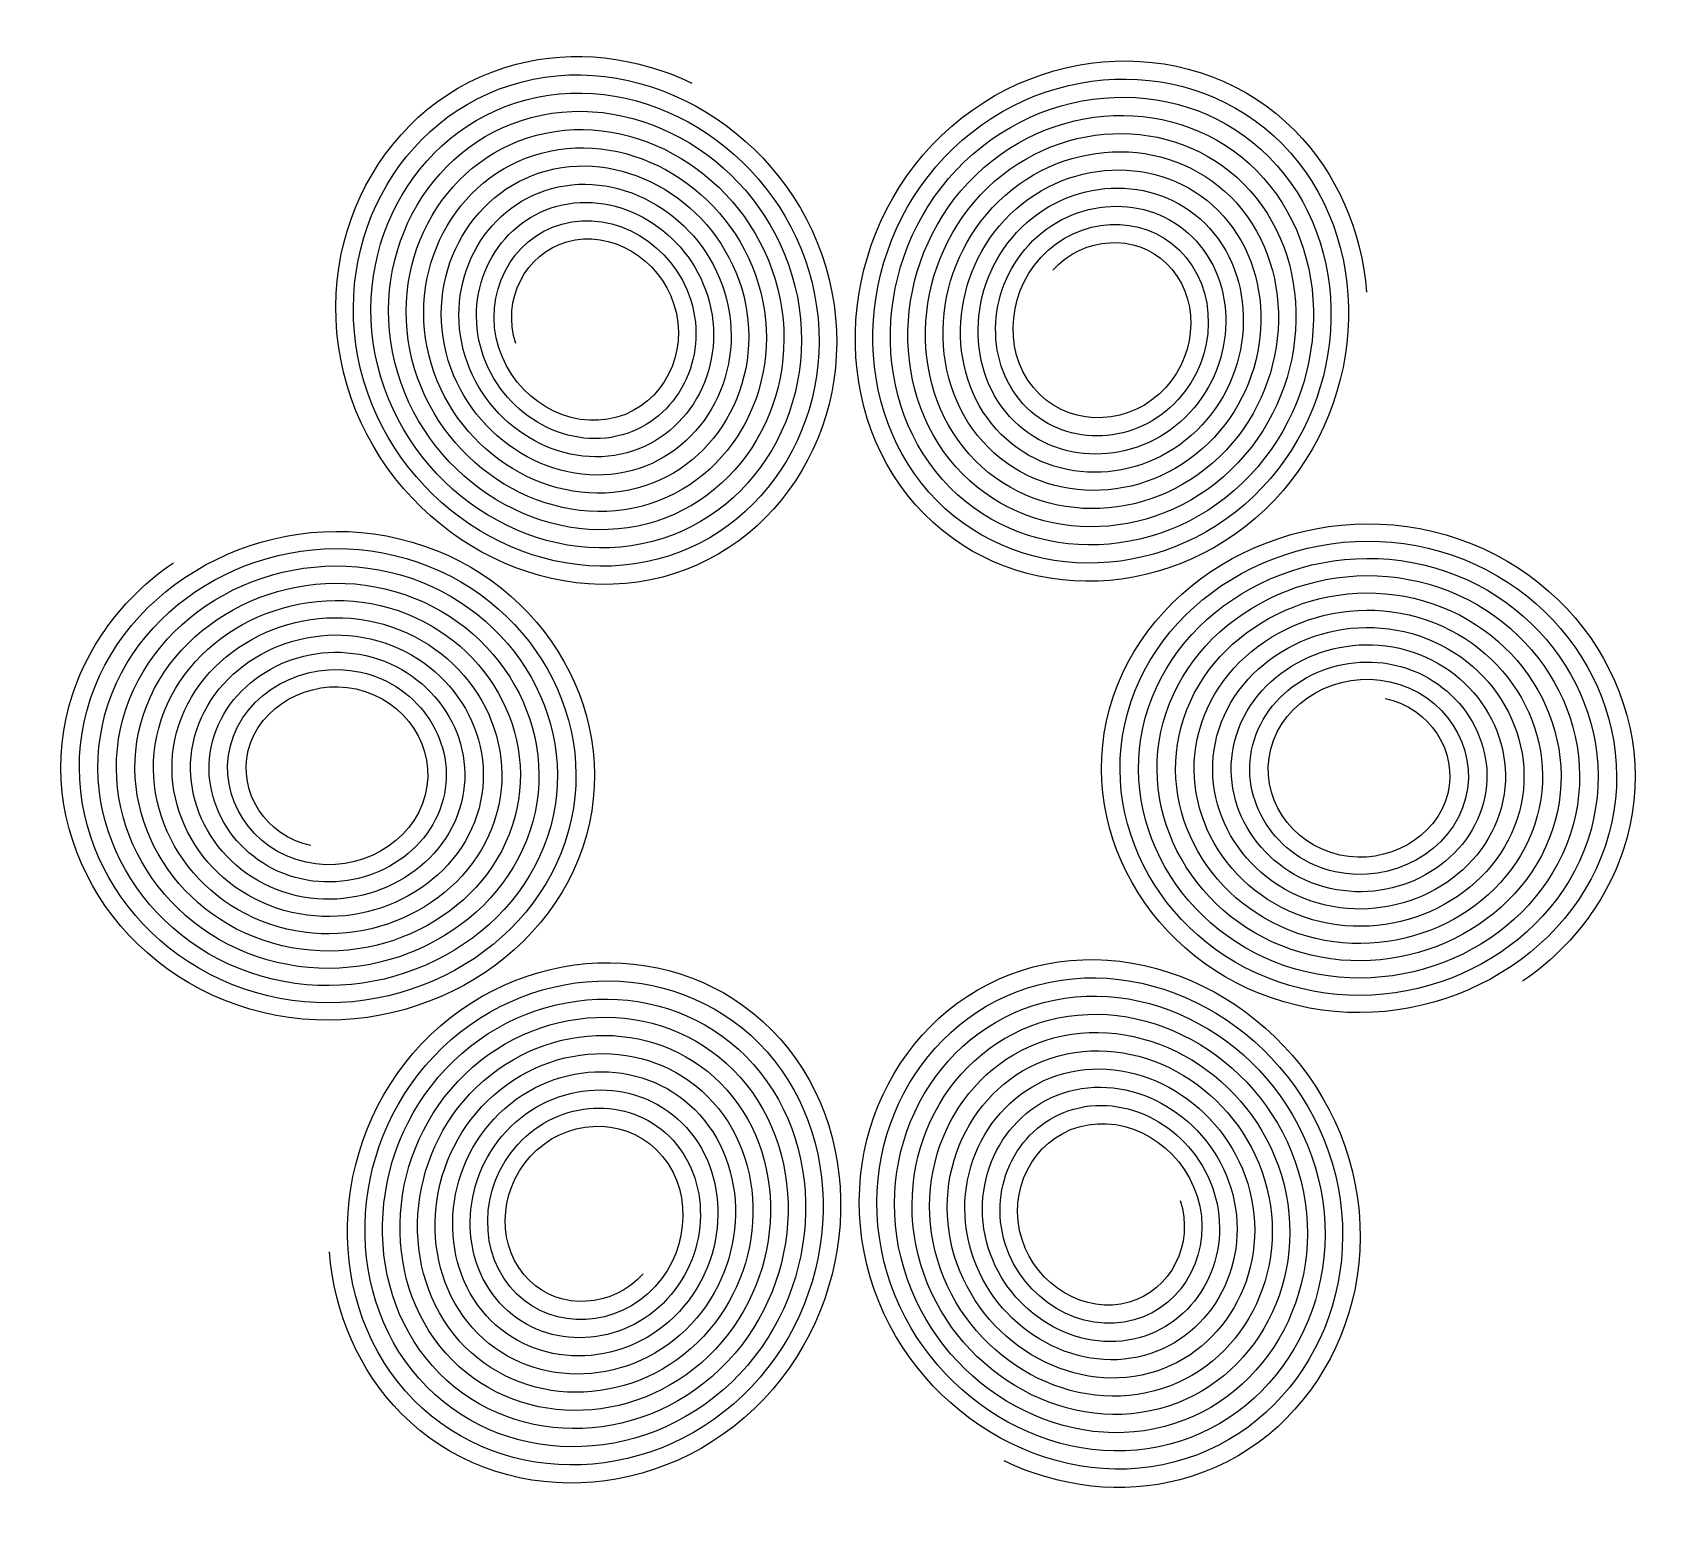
# Model space of a CAD drawing. Extents: x 37 to 323, y 50 to 310.
import ezdxf

# ---------------------------------------------------------------- set-up
doc = ezdxf.new("R2010")
doc.units = 0
doc.layers.add('coil', color=7, linetype='CONTINUOUS')

msp = doc.modelspace()

# ---------------------------------------------------------------- linework, layer by layer
at = {"layer": 'coil', "color": 7}
for points in [[(194.770586, 289.942297), (212.467556, 308.624044), (241.419502, 309.63678), (258.3641, 292.452868)], [(121.795005, 304.091739), (131.848507, 306.710151), (142.866846, 305.518173), (152.616063, 300.784336)], [(122.685144, 300.978642), (144.889949, 306.781777), (169.148033, 291.923545), (176.091355, 268.590845)], [(196.884644, 287.748433), (213.355307, 305.162486), (240.320291, 306.114419), (256.113149, 290.125437)], [(92.172465, 247.762854), (84.842084, 272.429753), (98.441002, 298.009242), (121.795005, 304.091739)], [(123.575283, 297.865545), (144.16926, 303.269125), (166.676149, 289.493891), (173.134378, 267.85695)], [(95.129437, 248.49675), (88.283756, 271.467789), (100.94185, 295.296117), (122.685144, 300.978642)], [(198.998703, 285.554569), (214.243036, 301.700952), (239.2211, 302.592084), (253.862197, 287.798005)], [(98.086408, 249.230647), (91.725397, 270.505818), (103.442687, 292.583022), (123.575283, 297.865545)], [(124.465424, 294.752444), (143.448555, 299.75651), (164.204305, 287.064243), (170.177406, 267.123054)], [(201.112765, 283.360703), (215.130738, 298.239438), (238.121935, 299.069775), (251.611244, 285.47057)], [(101.043383, 249.964545), (95.167007, 269.543834), (105.943512, 289.869963), (124.465424, 294.752444)], [(125.355563, 291.639347), (142.727834, 296.243939), (161.732505, 284.634606), (167.220435, 266.389157)], [(203.226824, 281.166839), (216.018402, 294.777968), (237.022809, 295.547502), (249.360292, 283.143139)], [(126.245702, 288.52625), (142.007093, 292.731435), (159.26076, 282.204983), (164.26346, 265.655258)], [(205.340883, 278.972975), (216.906014, 291.316538), (235.923727, 292.025278), (247.109341, 280.815707)], [(258.3641, 292.452868), (265.658463, 285.055486), (270.13535, 274.917335), (270.910335, 264.107348)], [(104.000355, 250.698442), (98.60856, 268.581837), (108.444328, 287.156955), (125.355563, 291.639347)], [(127.135843, 285.413149), (141.286324, 289.219015), (156.789091, 279.775374), (161.306489, 264.921362)], [(193.356589, 225.236618), (176.652794, 242.162586), (177.422516, 271.628871), (194.770586, 289.942297)], [(256.113149, 290.125437), (272.241214, 273.797079), (271.50265, 245.359846), (254.7676, 227.680402)], [(106.957326, 251.432338), (102.050053, 267.619817), (110.945122, 284.44401), (126.245702, 288.52625)], [(195.607541, 227.56405), (180.055201, 243.294789), (180.762612, 270.702978), (196.884644, 287.748433)], [(207.454945, 276.779109), (217.793563, 287.855176), (234.824709, 288.503116), (244.858387, 278.488272)], [(253.862197, 287.798005), (268.838823, 272.664888), (268.162566, 246.285733), (252.65354, 229.874272)], [(109.914301, 252.166237), (105.491455, 266.657777), (113.445895, 281.731152), (127.135843, 285.413149)], [(128.025982, 282.300053), (140.565518, 285.706711), (154.317527, 277.345793), (158.349517, 264.187466)], [(197.858495, 229.891485), (183.457579, 244.426967), (184.102682, 269.77711), (198.998703, 285.554569)], [(200.109446, 232.218916), (186.859931, 245.559107), (187.442728, 268.851266), (201.112765, 283.360703)], [(209.569004, 274.585244), (218.68102, 284.393899), (233.725777, 284.981041), (242.607435, 276.160841)], [(249.360292, 283.143139), (262.034121, 270.400607), (261.482479, 248.137411), (248.425422, 234.262001)], [(251.611244, 285.47057), (265.436457, 271.532729), (264.822507, 247.211589), (250.539481, 232.068136)], [(112.871272, 252.900133), (108.932737, 265.695698), (115.946635, 279.018411), (128.025982, 282.300053)], [(128.916121, 279.186956), (139.84465, 282.194581), (151.846113, 274.916252), (155.392542, 263.453567)], [(202.360398, 234.546348), (190.262244, 246.691207), (190.782736, 267.92546), (203.226824, 281.166839)], [(211.68306, 272.391376), (219.568336, 280.932745), (232.626974, 281.459098), (240.356484, 273.833409)], [(247.109341, 280.815707), (258.631833, 269.268534), (258.142492, 249.063195), (246.31136, 236.455867)], [(115.828246, 253.634026), (112.373842, 264.733559), (118.447326, 276.305848), (128.916121, 279.186956)], [(129.806258, 276.073853), (139.123695, 278.682712), (149.374928, 272.486764), (152.435571, 262.719671)], [(204.611352, 236.873783), (193.664506, 247.823252), (194.122701, 266.999706), (205.340883, 278.972975)], [(213.797122, 270.19751), (220.455439, 277.471793), (231.528361, 277.937355), (238.105526, 271.505976)], [(244.858387, 278.488272), (255.229604, 268.136529), (254.802554, 249.988918), (244.197301, 238.649731)], [(118.785221, 254.367924), (115.814666, 263.771337), (120.947938, 273.59355), (129.806258, 276.073853)], [(130.696397, 272.960756), (138.402593, 275.171268), (146.904099, 270.057365), (149.4786, 261.985774)], [(206.862307, 239.201212), (197.066694, 248.955212), (197.4626, 266.074016), (207.454945, 276.779109)], [(209.113258, 241.528643), (200.46879, 250.087063), (200.80241, 265.148419), (209.569004, 274.585244)], [(242.607435, 276.160841), (251.827456, 267.004613), (251.462694, 250.914565), (242.083243, 240.843595)], [(121.742192, 255.101821), (119.255032, 262.808966), (123.448429, 270.881682), (130.696397, 272.960756)], [(211.364212, 243.856079), (203.870736, 251.218748), (204.142093, 264.222959), (211.68306, 272.391376)], [(215.911181, 268.003646), (221.342185, 274.011163), (230.43006, 274.415932), (235.854575, 269.178545)], [(240.356484, 273.833409), (248.425428, 265.872838), (248.122942, 251.840101), (239.96918, 243.037461)], [(213.615164, 246.18351), (207.272456, 252.350169), (207.481574, 263.29771), (213.797122, 270.19751)], [(235.854575, 269.178545), (241.622033, 263.61004), (241.444016, 253.690568), (235.741063, 247.425189)], [(238.105526, 271.505976), (245.023583, 264.741269), (244.783351, 252.765466), (237.855122, 245.231325)], [(167.220435, 266.389157), (172.854516, 247.65781), (162.548382, 228.207198), (144.83181, 223.524752)], [(170.177406, 267.123054), (176.296096, 246.695819), (165.0492, 225.494161), (145.721949, 220.411655)], [(173.134378, 267.85695), (179.73772, 245.733843), (167.550037, 222.781082), (146.61209, 217.298554)], [(176.091355, 268.590845), (183.179379, 244.771876), (170.050879, 220.067969), (147.502229, 214.185457)], [(155.392542, 263.453567), (159.08899, 251.50601), (152.545315, 239.058545), (141.271256, 235.977146)], [(158.349517, 264.187466), (162.530189, 250.543905), (155.046032, 236.345886), (142.161395, 232.864049)], [(161.306489, 264.921362), (165.971536, 249.581848), (157.546788, 233.633082), (143.05153, 229.75095)], [(164.26346, 265.655258), (169.412991, 248.619817), (160.047576, 230.920174), (143.941671, 226.637849)], [(149.4786, 261.985774), (152.20738, 253.430471), (147.544101, 244.483105), (139.490976, 242.203343)], [(152.435571, 262.719671), (155.648007, 252.468183), (150.04466, 241.770992), (140.381115, 239.090246)], [(142.161395, 232.864049), (128.816376, 229.2578), (114.18901, 238.160065), (109.914301, 252.166237)], [(141.271256, 235.977146), (129.537213, 232.770027), (116.660506, 240.589628), (112.871272, 252.900133)], [(140.381115, 239.090246), (130.258118, 236.282041), (119.131819, 243.019148), (115.828246, 253.634026)], [(139.490976, 242.203343), (130.979139, 239.793727), (121.602849, 245.448599), (118.785221, 254.367924)], [(145.721949, 220.411655), (125.933394, 215.207837), (104.302079, 228.441585), (98.086408, 249.230647)], [(144.83181, 223.524752), (126.654108, 218.72043), (106.773905, 230.871227), (101.043383, 249.964545)], [(143.941671, 226.637849), (127.374837, 222.23297), (109.245681, 233.300856), (104.000355, 250.698442)], [(143.05153, 229.75095), (128.095589, 225.745437), (111.71739, 235.730473), (106.957326, 251.432338)], [(147.502229, 214.185457), (124.492013, 208.18253), (99.358323, 223.582272), (92.172465, 247.762854)], [(146.61209, 217.298554), (125.2127, 211.695203), (101.830218, 226.011933), (95.129437, 248.49675)], [(235.741063, 247.425189), (229.696344, 240.784345), (219.616058, 240.349179), (213.615164, 246.18351)], [(237.855122, 245.231325), (230.583291, 237.32353), (218.517579, 236.827575), (211.364212, 243.856079)], [(242.083243, 240.843595), (232.357908, 230.401247), (216.319985, 229.783708), (206.862307, 239.201212)], [(239.96918, 243.037461), (231.470517, 233.862466), (217.418857, 233.305722), (209.113258, 241.528643)], [(244.197301, 238.649731), (233.245416, 226.939924), (215.221006, 226.261587), (204.611352, 236.873783)], [(246.31136, 236.455867), (234.133001, 223.478521), (214.121952, 222.739387), (202.360398, 234.546348)], [(250.539481, 232.068136), (235.908322, 216.555579), (211.9237, 215.694847), (197.858495, 229.891485)], [(248.425422, 234.262001), (235.020641, 220.01707), (213.02285, 219.217138), (200.109446, 232.218916)], [(252.65354, 229.874272), (236.796038, 213.094057), (210.824523, 212.172519), (195.607541, 227.56405)], [(46.571966, 190.853197), (52.648705, 212.98469), (77.645353, 226.563691), (101.323725, 220.910434)], [(254.7676, 227.680402), (237.68378, 209.63251), (209.725319, 208.65017), (193.356589, 225.236618)], [(225.854361, 191.051161), (232.160781, 213.980056), (258.064193, 228.046599), (282.59812, 222.179444)], [(49.713056, 190.067532), (55.330407, 210.604229), (78.513554, 223.20815), (100.480808, 217.98267)], [(228.995451, 190.265495), (234.842501, 211.599586), (258.932394, 224.691045), (281.755208, 219.251683)], [(101.323725, 220.910434), (125.495568, 215.139359), (140.325529, 191.417791), (134.145608, 168.948831)], [(232.136546, 189.47983), (237.524185, 209.21913), (259.800604, 221.335525), (280.912295, 216.323923)], [(282.59812, 222.179444), (307.625472, 216.194291), (322.9785, 191.627538), (316.569095, 168.361129)], [(52.854151, 189.281866), (58.012068, 208.223772), (79.381768, 219.852647), (99.637895, 215.054909)], [(100.480808, 217.98267), (122.941651, 212.639778), (136.725483, 190.608555), (131.004518, 169.734497)], [(235.277636, 188.694164), (240.205823, 206.838677), (260.668823, 217.980039), (280.069382, 213.396158)], [(281.755208, 219.251683), (305.071551, 213.694697), (319.378441, 190.818302), (313.428005, 169.146795)], [(43.430875, 191.638863), (46.190014, 201.654657), (52.731467, 210.60083), (61.705698, 216.676981)], [(55.995241, 188.4962), (60.693683, 205.843324), (80.249996, 216.497186), (98.794982, 212.127149)], [(99.637895, 215.054909), (120.387743, 210.140232), (133.125469, 189.799306), (127.863423, 170.520162)], [(238.418727, 187.908499), (242.887406, 204.458237), (261.537056, 214.624604), (279.226469, 210.468397)], [(280.912295, 216.323923), (302.517639, 211.195134), (315.778414, 190.009062), (310.286914, 169.93246)], [(59.136331, 187.710535), (63.37523, 203.462893), (81.118238, 213.141781), (97.95207, 209.199384)], [(98.794982, 212.127149), (117.833845, 207.640732), (129.525501, 188.990053), (124.722333, 171.305828)], [(280.069382, 213.396158), (299.963731, 208.695605), (312.178423, 189.199813), (307.14582, 170.718126)], [(62.277426, 186.924869), (66.05669, 201.082478), (81.986507, 209.786448), (97.109157, 206.271623)], [(97.95207, 209.199384), (115.27996, 205.141288), (125.925592, 188.180778), (121.581242, 172.091493)], [(241.559822, 187.122833), (245.568917, 202.077814), (262.405311, 211.269233), (278.383557, 207.540637)], [(279.226469, 210.468397), (297.409842, 206.196131), (308.578482, 188.390547), (304.004729, 171.503792)], [(65.418517, 186.139204), (68.738032, 198.702089), (82.854803, 206.431221), (96.266244, 203.343863)], [(97.109157, 206.271623), (112.726089, 202.641916), (122.325752, 187.371487), (118.440147, 172.877159)], [(244.700912, 186.337163), (248.250318, 199.697413), (263.273589, 207.91395), (277.540644, 204.612872)], [(278.383557, 207.540637), (294.855961, 203.69672), (304.978605, 187.581268), (300.863639, 172.289457)], [(68.559607, 185.353538), (71.419192, 196.321735), (83.723141, 203.076143), (95.423332, 200.416098)], [(96.266244, 203.343863), (110.17225, 200.14265), (118.726016, 186.56217), (115.299057, 173.662829)], [(247.842003, 185.551498), (250.931578, 197.317037), (264.141904, 204.558792), (276.697731, 201.685111)], [(277.540644, 204.612872), (292.302108, 201.197399), (301.378814, 186.771964), (297.722544, 173.075123)], [(95.423332, 200.416098), (107.618442, 197.643537), (115.126426, 185.752815), (112.157967, 174.448494)], [(250.983097, 184.765832), (253.612619, 194.936707), (265.010273, 201.203811), (275.854814, 198.757351)], [(276.697731, 201.685111), (289.748283, 198.698201), (297.779142, 185.96263), (294.581453, 173.860788)], [(71.700702, 184.567868), (74.100082, 193.941435), (84.591547, 199.72129), (94.580419, 197.488337)], [(94.580419, 197.488337), (105.064685, 195.144645), (111.527051, 184.943409), (109.016872, 175.23416)], [(254.124188, 183.980167), (256.293318, 192.556442), (265.878725, 197.849111), (275.011901, 195.829586)], [(275.854814, 198.757351), (287.194494, 196.199186), (294.179648, 185.153249), (291.440363, 174.646454)], [(74.841792, 183.782203), (76.78053, 191.56122), (85.460053, 196.366789), (93.737506, 194.560577)], [(93.737506, 194.560577), (102.511006, 192.646118), (107.928013, 184.133918), (105.875782, 176.019825)], [(275.011901, 195.829586), (284.640773, 193.700455), (290.580423, 184.343805), (288.299268, 175.432124)], [(77.40185, 137.820548), (52.374498, 143.805701), (37.02147, 168.372454), (43.430875, 191.638863)], [(274.168989, 192.901825), (282.087153, 191.202196), (286.981631, 183.53425), (285.158178, 176.217789)], [(78.244762, 140.748309), (54.928419, 146.305295), (40.62153, 169.18169), (46.571966, 190.853197)], [(79.087675, 143.676069), (57.482332, 148.804858), (44.221557, 169.99093), (49.713056, 190.067532)], [(79.930588, 146.603834), (60.036239, 151.304387), (47.821548, 170.800179), (52.854151, 189.281866)], [(258.676245, 139.089558), (234.504402, 144.860633), (219.67444, 168.582201), (225.854361, 191.051161)], [(259.519162, 142.017322), (237.058318, 147.360214), (223.274486, 169.391437), (228.995451, 190.265495)], [(260.362075, 144.945083), (239.612226, 149.85976), (226.8745, 170.200686), (232.136546, 189.47983)], [(80.7735, 149.531595), (62.590129, 153.803861), (51.421489, 171.609445), (55.995241, 188.4962)], [(81.616413, 152.459355), (65.144009, 156.303272), (55.021366, 172.418724), (59.136331, 187.710535)], [(82.459326, 155.38712), (67.697862, 158.802593), (58.621156, 173.228028), (62.277426, 186.924869)], [(83.302239, 158.314881), (70.251687, 161.301791), (62.220828, 174.037362), (65.418517, 186.139204)], [(261.204987, 147.872843), (242.166124, 152.35926), (230.474468, 171.009939), (235.277636, 188.694164)], [(262.0479, 150.800608), (244.720009, 154.858704), (234.074377, 171.819214), (238.418727, 187.908499)], [(262.890813, 153.728369), (247.27388, 157.358076), (237.674217, 172.628505), (241.559822, 187.122833)], [(263.733725, 156.656129), (249.82772, 159.857342), (241.273953, 173.437822), (244.700912, 186.337163)], [(84.145156, 161.242641), (72.805476, 163.800806), (65.820322, 174.846743), (68.559607, 185.353538)], [(84.988068, 164.170406), (75.359197, 166.299537), (69.419547, 175.656187), (71.700702, 184.567868)], [(85.830981, 167.098167), (77.912817, 168.797796), (73.018339, 176.465742), (74.841792, 183.782203)], [(264.576638, 159.583894), (252.381527, 162.356455), (244.873543, 174.247177), (247.842003, 185.551498)], [(265.419551, 162.511655), (254.935284, 164.855347), (248.472919, 175.056583), (250.983097, 184.765832)], [(266.262463, 165.439415), (257.488964, 167.353874), (252.071957, 175.866074), (254.124188, 183.980167)], [(112.157967, 174.448494), (109.068392, 162.682955), (95.858066, 155.4412), (83.302239, 158.314881)], [(109.016872, 175.23416), (106.387351, 165.063285), (94.989696, 158.796181), (84.145156, 161.242641)], [(105.875782, 176.019825), (103.706652, 167.44355), (94.121245, 162.150881), (84.988068, 164.170406)], [(291.440363, 174.646454), (288.580779, 163.678257), (276.276829, 156.923849), (264.576638, 159.583894)], [(288.299268, 175.432124), (285.899888, 166.058557), (275.408423, 160.278702), (265.419551, 162.511655)], [(285.158178, 176.217789), (283.21944, 168.438772), (274.539917, 163.633203), (266.262463, 165.439415)], [(121.581242, 172.091493), (117.112563, 155.541755), (98.462914, 145.375388), (80.7735, 149.531595)], [(118.440147, 172.877159), (114.431052, 157.922178), (97.594659, 148.730759), (81.616413, 152.459355)], [(115.299057, 173.662829), (111.749651, 160.302579), (96.72638, 152.086042), (82.459326, 155.38712)], [(300.863639, 172.289457), (296.62474, 156.537099), (278.881732, 146.858211), (262.0479, 150.800608)], [(297.722544, 173.075123), (293.94328, 158.917514), (278.013463, 150.213544), (262.890813, 153.728369)], [(294.581453, 173.860788), (291.261938, 161.297903), (277.145166, 153.568771), (263.733725, 156.656129)], [(134.145608, 168.948831), (127.839188, 146.019936), (101.935776, 131.953393), (77.40185, 137.820548)], [(131.004518, 169.734497), (125.157468, 148.400406), (101.067576, 135.308947), (78.244762, 140.748309)], [(127.863423, 170.520162), (122.475784, 150.780862), (100.199366, 138.664467), (79.087675, 143.676069)], [(124.722333, 171.305828), (119.794146, 153.161315), (99.331147, 142.019953), (79.930588, 146.603834)], [(313.428005, 169.146795), (307.351265, 147.015302), (282.354617, 133.436301), (258.676245, 139.089558)], [(310.286914, 169.93246), (304.669563, 149.395763), (281.486416, 136.791842), (259.519162, 142.017322)], [(307.14582, 170.718126), (301.987902, 151.77622), (280.618202, 140.147345), (260.362075, 144.945083)], [(304.004729, 171.503792), (299.306287, 154.156668), (279.749974, 143.502806), (261.204987, 147.872843)], [(316.569095, 168.361129), (313.809956, 158.345335), (307.268503, 149.399162), (298.294272, 143.323011)], [(212.497779, 145.81454), (235.507995, 151.817467), (260.641685, 136.417726), (267.827543, 112.237144)], [(105.232384, 132.319571), (122.316204, 150.367463), (150.274665, 151.349803), (166.643395, 134.763355)], [(107.346444, 130.125701), (123.203946, 146.905917), (149.175461, 147.827454), (164.392443, 132.435923)], [(213.387918, 142.701443), (234.787308, 148.304794), (258.16979, 133.988065), (264.870571, 111.503248)], [(109.460503, 127.931837), (124.091662, 143.444394), (148.076284, 144.305126), (162.141489, 130.108488)], [(183.908653, 91.409153), (176.820629, 115.228121), (189.949129, 139.932028), (212.497779, 145.81454)], [(214.278059, 139.588342), (234.066614, 144.79216), (255.697929, 131.558413), (261.9136, 110.769351)], [(111.574562, 125.737973), (124.979343, 139.982904), (146.977134, 140.782835), (159.890538, 127.781057)], [(186.86563, 92.143048), (180.262288, 114.266154), (192.449971, 137.218915), (213.387918, 142.701443)], [(215.168198, 136.475245), (233.3459, 141.279567), (253.226103, 129.12877), (258.956625, 110.035453)], [(113.688624, 123.544107), (125.866983, 136.521452), (145.878032, 137.260586), (157.639586, 125.453626)], [(189.822602, 92.876944), (183.703912, 113.304178), (194.950808, 134.505836), (214.278059, 139.588342)], [(216.058337, 133.362148), (232.625171, 137.767028), (250.754327, 126.699141), (255.999653, 109.301556)], [(166.643395, 134.763355), (183.34719, 117.837387), (182.577468, 88.371103), (165.229398, 70.057677)], [(192.779573, 93.610841), (187.145492, 112.342187), (197.451626, 131.792799), (215.168198, 136.475245)], [(103.886835, 69.874538), (87.75877, 86.202895), (88.497334, 114.640128), (105.232384, 132.319571)], [(115.802683, 121.350243), (126.754568, 133.060049), (144.778978, 133.738387), (155.388632, 123.12619)], [(164.392443, 132.435923), (179.944783, 116.705184), (179.237372, 89.296996), (163.11534, 72.251541)], [(195.736548, 94.344739), (190.587017, 111.38018), (199.952432, 129.079823), (216.058337, 133.362148)], [(216.948478, 130.249048), (231.904419, 134.25456), (248.282618, 124.269524), (253.042682, 108.56766)], [(106.137787, 72.201969), (91.161161, 87.335087), (91.837418, 113.714241), (107.346444, 130.125701)], [(117.916741, 119.156379), (127.642076, 129.598726), (143.679999, 130.216266), (153.137677, 120.798761)], [(162.141489, 130.108488), (176.542405, 115.573006), (175.897302, 90.222864), (161.001281, 74.445405)], [(198.693519, 95.078636), (194.028472, 110.418149), (202.45322, 126.366916), (216.948478, 130.249048)], [(217.838613, 127.135949), (231.183632, 130.742198), (245.810998, 121.839932), (250.085707, 107.833761)], [(108.38874, 74.529404), (94.563527, 88.467245), (95.177477, 112.788385), (109.460503, 127.931837)], [(120.030804, 116.962512), (128.529467, 126.137508), (142.581127, 126.694252), (150.886726, 118.47133)], [(159.890538, 127.781057), (173.140053, 114.440866), (172.557256, 91.148707), (158.887219, 76.639271)], [(201.650491, 95.812532), (197.469819, 109.456093), (204.953976, 123.654111), (217.838613, 127.135949)], [(218.728752, 124.022852), (230.462795, 127.229971), (243.339502, 119.41037), (247.128736, 107.099865)], [(110.639692, 76.856836), (97.965863, 89.599368), (98.517505, 111.862563), (111.574562, 125.737973)], [(112.890643, 79.184267), (101.368151, 90.73144), (101.857492, 110.936779), (113.688624, 123.544107)], [(122.144862, 114.768648), (129.416693, 122.676443), (141.482405, 123.172398), (148.635772, 116.143895)], [(155.388632, 123.12619), (166.335478, 112.176722), (165.877283, 93.000268), (154.659101, 81.026999)], [(157.639586, 125.453626), (169.73774, 113.308766), (169.217248, 92.074513), (156.77316, 78.833135)], [(204.607466, 96.546431), (200.911018, 108.493987), (207.454693, 120.941453), (218.728752, 124.022852)], [(219.618893, 120.909751), (229.74189, 123.717957), (240.868189, 116.98085), (244.171762, 106.365972)], [(115.141597, 81.511702), (104.77038, 91.863445), (105.19743, 110.011056), (115.802683, 121.350243)], [(153.137677, 120.798761), (162.93329, 111.044761), (162.537384, 93.925958), (152.545039, 83.220865)], [(207.564437, 97.280327), (204.352001, 107.531814), (209.955348, 118.229005), (219.618893, 120.909751)], [(220.509032, 117.796654), (229.020869, 120.20627), (238.397159, 114.551399), (241.214787, 105.632073)], [(117.392549, 83.839133), (108.172528, 92.995361), (108.53729, 109.085409), (117.916741, 119.156379)], [(124.258921, 112.574784), (130.30364, 119.215629), (140.383926, 119.650794), (146.38482, 113.816464)], [(150.886726, 118.47133), (159.531194, 109.91291), (159.197574, 94.851555), (150.43098, 85.414729)], [(210.521408, 98.014224), (207.792628, 106.569526), (212.455907, 115.516892), (220.509032, 117.796654)], [(119.6435, 86.166565), (111.574556, 94.127136), (111.877042, 108.159873), (120.030804, 116.962512)], [(121.894458, 88.493998), (114.976401, 95.258705), (115.216633, 107.234508), (122.144862, 114.768648)], [(148.635772, 116.143895), (156.129248, 108.781225), (155.857891, 95.777015), (148.316924, 87.608597)], [(124.145409, 90.821429), (118.377951, 96.389934), (118.555968, 106.309406), (124.258921, 112.574784)], [(146.38482, 113.816464), (152.727528, 107.649805), (152.51841, 96.702264), (146.202862, 89.802464)], [(267.827543, 112.237144), (275.157924, 87.570245), (261.559006, 61.990757), (238.205003, 55.90826)], [(255.999653, 109.301556), (261.391448, 91.418161), (251.55568, 72.843043), (234.644445, 68.360651)], [(258.956625, 110.035453), (264.833001, 90.456165), (254.056496, 70.130036), (235.534584, 65.247554)], [(261.9136, 110.769351), (268.274611, 89.494181), (256.557321, 67.416977), (236.424725, 62.134454)], [(264.870571, 111.503248), (271.716252, 88.532209), (259.058158, 64.703881), (237.314864, 59.021357)], [(244.171762, 106.365972), (247.626166, 95.266439), (241.552682, 83.69415), (231.083887, 80.813042)], [(247.128736, 107.099865), (251.067271, 94.3043), (244.053373, 80.981587), (231.974026, 77.699946)], [(250.085707, 107.833761), (254.508553, 93.342222), (246.554113, 78.268846), (232.864165, 74.586849)], [(253.042682, 108.56766), (257.949955, 92.380181), (249.054886, 75.555989), (233.754306, 71.473748)], [(238.257816, 104.898177), (240.744976, 97.191031), (236.551579, 89.118316), (229.303611, 87.039242)], [(241.214787, 105.632073), (244.185342, 96.228661), (239.05207, 86.406448), (230.19375, 83.926145)], [(230.19375, 83.926145), (220.876313, 81.317286), (210.62508, 87.513234), (207.564437, 97.280327)], [(229.303611, 87.039242), (221.597415, 84.82873), (213.095909, 89.942632), (210.521408, 98.014224)], [(101.635884, 67.547107), (94.341521, 74.944488), (89.864634, 85.082639), (89.089649, 95.892627)], [(232.864165, 74.586849), (218.713684, 70.780983), (203.210917, 80.224624), (198.693519, 95.078636)], [(231.974026, 77.699946), (219.43449, 74.293287), (205.682481, 82.654204), (201.650491, 95.812532)], [(231.083887, 80.813042), (220.155358, 77.805417), (208.153895, 85.083746), (204.607466, 96.546431)], [(144.088803, 91.996328), (138.657799, 85.988811), (129.569924, 85.584042), (124.145409, 90.821429)], [(236.424725, 62.134454), (215.830748, 56.730874), (193.323859, 70.506107), (186.86563, 92.143048)], [(235.534584, 65.247554), (216.551453, 60.243489), (195.795703, 72.935754), (189.822602, 92.876944)], [(234.644445, 68.360651), (217.272174, 63.75606), (198.267503, 75.365392), (192.779573, 93.610841)], [(233.754306, 71.473748), (217.992915, 67.268563), (200.739248, 77.795014), (195.736548, 94.344739)], [(146.202862, 89.802464), (139.544545, 82.528181), (128.471623, 82.062619), (121.894458, 88.493998)], [(237.314864, 59.021357), (215.110059, 53.218221), (190.851975, 68.076453), (183.908653, 91.409153)], [(148.316924, 87.608597), (140.431648, 79.067229), (127.37301, 78.540876), (119.6435, 86.166565)], [(152.545039, 83.220865), (142.206421, 72.144799), (125.175275, 71.496859), (115.141597, 81.511702)], [(150.43098, 85.414729), (141.318964, 75.606075), (126.274207, 75.018933), (117.392549, 83.839133)], [(154.659101, 81.026999), (143.09397, 68.683437), (124.076257, 67.974697), (112.890643, 79.184267)], [(156.77316, 78.833135), (143.981582, 65.222006), (122.977175, 64.452472), (110.639692, 76.856836)], [(161.001281, 74.445405), (145.756948, 58.299022), (120.778884, 57.407891), (106.137787, 72.201969)], [(158.887219, 76.639271), (144.869246, 61.760536), (121.878049, 60.930199), (108.38874, 74.529404)], [(163.11534, 72.251541), (146.644677, 54.837488), (119.679693, 53.885556), (103.886835, 69.874538)], [(165.229398, 70.057677), (147.532428, 51.375931), (118.580482, 50.363195), (101.635884, 67.547107)], [(238.205003, 55.90826), (228.151501, 53.289847), (217.133162, 54.481825), (207.383945, 59.215662)]]:
    msp.add_open_spline(points, degree=3, dxfattribs=at)

doc.saveas('drawing.dxf')
